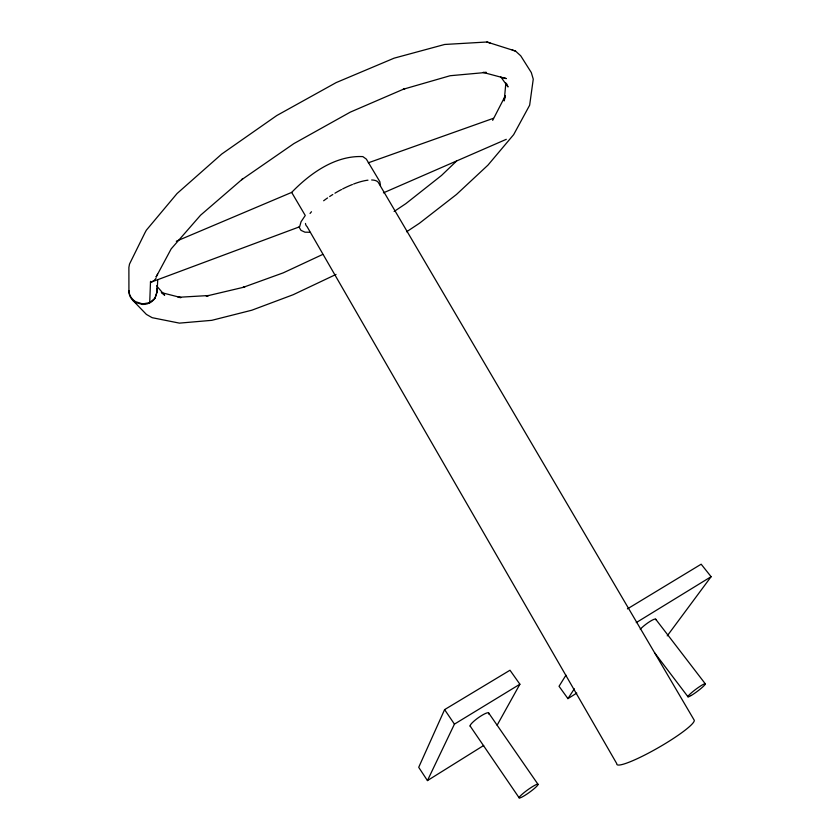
<?xml version="1.0" encoding="UTF-8"?>
<svg xmlns="http://www.w3.org/2000/svg" width="840" height="840" viewBox="0 0 840 840"><rect width="100%" height="100%" fill="white"/><g stroke="black" fill="none" stroke-linecap="round" stroke-linejoin="round"><path stroke-width="1.26" d="M406.581 231.788L419.444 223.262L456.456 194.492L487.935 165.154L513.66 134.631L529.652 105.21L533.253 79.149L531.311 72.555L520.716 55.797L515.529 51.072L486.927 42L444.675 44.468L394.128 58.16L336.189 82.583L276.791 115.532L221.76 154.025L177.072 193.515L146.328 230.223L144.89 232.89L129.518 264.043L128.888 267.393L128.919 289.884A14.574 13.272 9 0 0 135.587 301.686L142.59 303.923L149.709 302.652L150.528 281.327M155.022 298.137L157.122 291.522L157.721 279.909M505.869 82.919L504.2 100.916L505.386 95.855M157.101 291.869L155.022 298.242L149.709 302.652M497.133 725.193L519.897 684.222L509.995 670.236L444.602 709.622L418.709 767.319L427.445 780.591L483.704 745.469M427.445 780.591L454.44 724.133L519.897 684.222M492.671 120.341L505.197 96.054M157.595 274.123L156.041 277.116L171.171 248.882L200.582 215.187L242.686 178.847L241.658 179.718L293.885 143.598L350.301 112.13L405.069 88.505L403.169 89.271L450.145 75.726L486.402 72.429L483.094 72.408L506.3 78.603L502.981 77.522M565.961 675.171L559.041 686.28L567.934 698.628L576.786 693.074M567.934 698.628L574.34 688.79M667.223 635.88L711.113 576.692L701.169 564.207L627.428 608.885M176.305 241.216L291.669 192.402C309.992 173.418 335.412 155.243 362.849 156.608L366.345 159.117L379.848 181.671L380.489 185.598M456.593 161.018L441.515 175.455L405.836 203.658L394.118 211.481M636.237 622.619L711.113 576.692M336.042 274.418L293.139 294.735L251.832 310.202L211.785 320.334L179.434 323.127L152.155 317.688L146.391 314.401L132.72 300.258M322.665 254.468L283.238 272.853L243.002 287.417L244.787 286.986L206.252 296.09L208.603 295.533L178.07 297.318L180.999 297.602L161.343 292.572M383.407 192.853L506.289 139.325M368.33 162.803L493.364 118.325M309.981 232.25L304.962 232.186L300.972 230.328L298.988 226.947M486.927 42L490.13 43.019M512.201 50.012L515.529 51.072M161.994 293.181L164.651 295.207L156.544 285.768M655.662 619.164L705.264 683.781M654.686 652.9L688.013 696.812M500.756 76.85L508.043 86.94L506.636 83.78M488.786 713.15L538.062 784.413A11.645 1.512 -35.8 0 1 523.803 796.047A11.645 1.512 -35.8 0 1 523.887 792.771A11.645 1.512 -35.8 0 1 538.062 784.413M470.106 726.001L519.11 797.769M444.602 709.622L454.44 724.133M291.669 192.402L305.267 215.502L301.067 221.718L299.628 226.769L150.497 282.377A14.973 12.674 23.8 0 0 153.584 280.728M305.498 223.44A42.053 13.167 -30.5 0 0 307.02 226.538L616.78 763.675A44.562 6.153 -29.9 0 0 655.599 749.238A44.562 6.153 -29.9 0 0 694.271 720.279L378.231 182.301A42.053 13.167 -30.5 0 0 371.647 179.981M310.044 213.454A42.053 13.167 -30.5 0 1 311.483 211.743M323.652 200.76A42.053 13.167 -30.5 0 1 327.579 197.925M329.647 196.539A42.053 13.167 -30.5 0 1 332.798 194.513M334.929 193.21A42.053 13.167 -30.5 0 1 341.534 189.515M342.626 188.947A42.053 13.167 -30.5 0 1 352.433 184.496M353.608 184.034A42.053 13.167 -30.5 0 1 367.973 180.18M155.978 278.355A14.973 12.674 23.8 0 1 154.466 280.004M155.022 298.137A13.965 13.115 -4.5 0 1 142.579 304.469L135.576 302.474A14.354 13.482 -4.4 0 1 128.919 290.693M156.755 288.057A14.354 13.482 -4.5 0 1 157.122 291.522M640.259 629.255A10.595 1.838 -36.9 0 1 650.234 621.285A10.595 1.838 -36.9 0 1 655.725 619.71M470.536 726.38A11.382 2.142 -35.5 0 1 479.042 717.224A11.382 2.142 -35.5 0 1 488.555 713.99M691.236 695.478A10.815 1.27 -36.8 0 0 705.232 684.212A10.815 1.27 -36.8 0 0 693.42 691.163A10.815 1.27 -36.8 0 0 691.236 695.478"/></g></svg>
